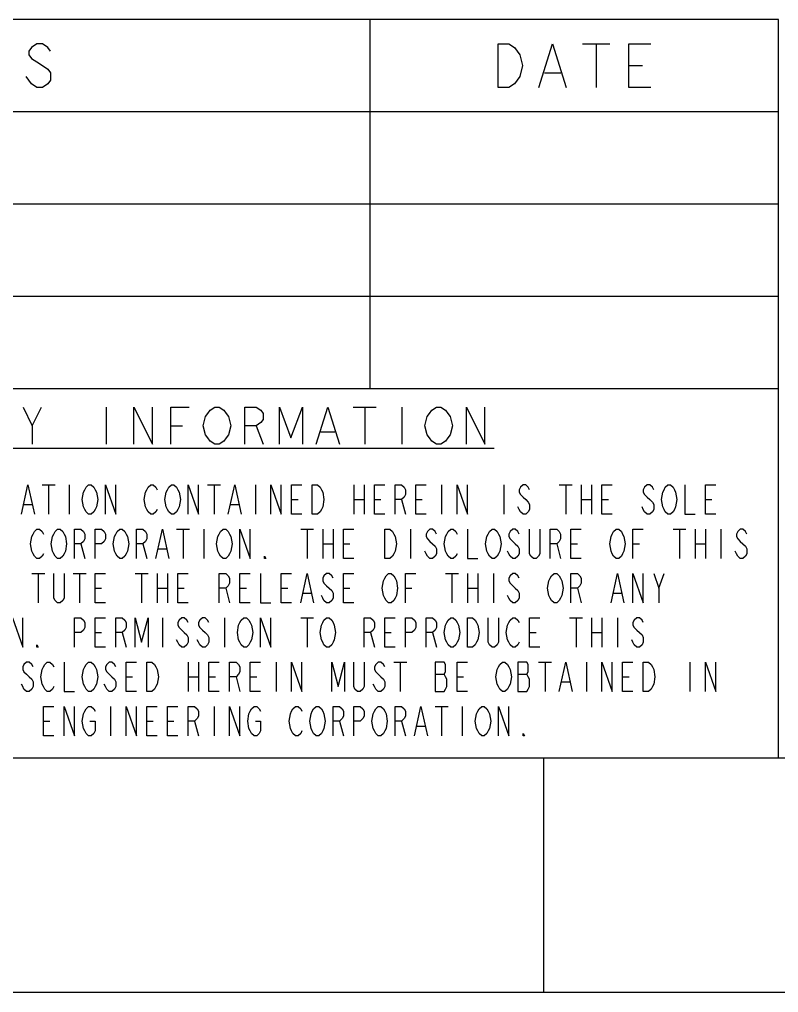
# Model space of a CAD drawing. Extents: x 0 to 768, y 0 to 246.
# Drawn here: x 15.382 to 17, y 0 to 2.075 of the extents above; entities that cross this region are included whole.
import ezdxf

# ---------------------------------------------------------------- set-up
doc = ezdxf.new("R2010")
doc.units = 0
doc.header["$LTSCALE"] = 1.21
doc.header["$MEASUREMENT"] = 0

msp = doc.modelspace()

# ---------------------------------------------------------------- linework, layer by layer
at = {"color": 2, "linetype": 'Continuous'}
for p, q in [((16.99996, 2.0748), (13.97634, 2.0748)), ((16.12988, 1.2874), (16.12988, 2.0748)), ((16.99996, 0.5), (16.99996, 2.0748)), ((16.58236, 2.02288), (16.64048, 2.02288)), ((16.61142, 2.02288), (16.61142, 1.92988)), ((16.68117, 1.97638), (16.71023, 1.97638)), ((16.50098, 1.96088), (16.53586, 1.96088)), ((16.99996, 1.87795), (13.97634, 1.87795)), ((16.99996, 1.6811), (13.97634, 1.6811)), ((16.99996, 1.48425), (13.97634, 1.48425)), ((16.99996, 1.2874), (13.97634, 1.2874)), ((15.40941, 1.20866), (15.4291, 1.24803)), ((15.56689, 1.24803), (15.56689, 1.16929)), ((16.09347, 1.24803), (16.14268, 1.24803)), ((16.11807, 1.24803), (16.11807, 1.16929)), ((16.19681, 1.24803), (16.19681, 1.16929)), ((15.70469, 1.20866), (15.72929, 1.20866)), ((15.88677, 1.20866), (15.90154, 1.16929)), ((16.02457, 1.19554), (16.0541, 1.19554)), ((14.58264, 1.16049), (16.39366, 1.16049)), ((15.43028, 1.08268), (15.45784, 1.08268)), ((15.44406, 1.08268), (15.44406, 1.01969)), ((15.48815, 1.08268), (15.48815, 1.01969)), ((15.78303, 1.08268), (15.81059, 1.08268)), ((15.79681, 1.08268), (15.79681, 1.01969)), ((15.885, 1.08268), (15.885, 1.01969)), ((16.09445, 1.08268), (16.09445, 1.01969)), ((16.1165, 1.08268), (16.1165, 1.01969)), ((16.28185, 1.08268), (16.28185, 1.01969)), ((16.41414, 1.08268), (16.41414, 1.01969)), ((16.53264, 1.08268), (16.5602, 1.08268)), ((16.54642, 1.08268), (16.54642, 1.01969)), ((16.57949, 1.08268), (16.57949, 1.01969)), ((16.60154, 1.08268), (16.60154, 1.01969)), ((15.39169, 1.04068), (15.40823, 1.04068)), ((15.83264, 1.04068), (15.84917, 1.04068)), ((15.96217, 1.05118), (15.97595, 1.05118)), ((16.09445, 1.05118), (16.1165, 1.05118)), ((16.13854, 1.05118), (16.15232, 1.05118)), ((16.19642, 1.05118), (16.20469, 1.01969)), ((16.22673, 1.05118), (16.24051, 1.05118)), ((16.57949, 1.05118), (16.60154, 1.05118)), ((16.62358, 1.05118), (16.63736, 1.05118)), ((16.84406, 1.05118), (16.85784, 1.05118)), ((15.71689, 0.98819), (15.74445, 0.98819)), ((15.73067, 0.98819), (15.73067, 0.9252)), ((15.77476, 0.98819), (15.77476, 0.9252)), ((15.98146, 0.98819), (16.00902, 0.98819)), ((15.99524, 0.98819), (15.99524, 0.9252)), ((16.02831, 0.98819), (16.02831, 0.9252)), ((16.05035, 0.98819), (16.05035, 0.9252)), ((16.21571, 0.98819), (16.21571, 0.9252)), ((16.77516, 0.98819), (16.80272, 0.98819)), ((16.78894, 0.98819), (16.78894, 0.9252)), ((16.82201, 0.98819), (16.82201, 0.9252)), ((16.84406, 0.98819), (16.84406, 0.9252)), ((16.87713, 0.98819), (16.87713, 0.9252)), ((15.51295, 0.95669), (15.52122, 0.9252)), ((15.64524, 0.95669), (15.6535, 0.9252)), ((16.02831, 0.95669), (16.05035, 0.95669)), ((16.0724, 0.95669), (16.08618, 0.95669)), ((16.52713, 0.95669), (16.53539, 0.9252)), ((16.55744, 0.95669), (16.57122, 0.95669)), ((16.68973, 0.95669), (16.70351, 0.95669)), ((16.82201, 0.95669), (16.84406, 0.95669)), ((15.67831, 0.94619), (15.69484, 0.94619)), ((15.40823, 0.8937), (15.43579, 0.8937)), ((15.42201, 0.8937), (15.42201, 0.83071)), ((15.49642, 0.8937), (15.52398, 0.8937)), ((15.5102, 0.8937), (15.5102, 0.83071)), ((15.6287, 0.8937), (15.65626, 0.8937)), ((15.64248, 0.8937), (15.64248, 0.83071)), ((15.67555, 0.8937), (15.67555, 0.83071)), ((15.6976, 0.8937), (15.6976, 0.83071)), ((16.29012, 0.8937), (16.31768, 0.8937)), ((16.3039, 0.8937), (16.3039, 0.83071)), ((16.33697, 0.8937), (16.33697, 0.83071)), ((16.35902, 0.8937), (16.35902, 0.83071)), ((16.39209, 0.8937), (16.39209, 0.83071)), ((16.74484, 0.8622), (16.75587, 0.8937)), ((15.54327, 0.8622), (15.55705, 0.8622)), ((15.67555, 0.8622), (15.6976, 0.8622)), ((15.71965, 0.8622), (15.73343, 0.8622)), ((15.82161, 0.8622), (15.82988, 0.83071)), ((15.85193, 0.8622), (15.86571, 0.8622)), ((15.94012, 0.8622), (15.9539, 0.8622)), ((15.98697, 0.85171), (16.0035, 0.85171)), ((16.0724, 0.8622), (16.08618, 0.8622)), ((16.20469, 0.8622), (16.21847, 0.8622)), ((16.33697, 0.8622), (16.35902, 0.8622)), ((16.57122, 0.8622), (16.57949, 0.83071)), ((16.64839, 0.85171), (16.66492, 0.85171)), ((15.68658, 0.79921), (15.68658, 0.73622)), ((15.81886, 0.79921), (15.81886, 0.73622)), ((15.98146, 0.79921), (16.00902, 0.79921)), ((15.99524, 0.79921), (15.99524, 0.73622)), ((16.55469, 0.79921), (16.58224, 0.79921)), ((16.56847, 0.79921), (16.56847, 0.73622)), ((16.60154, 0.79921), (16.60154, 0.73622)), ((16.62358, 0.79921), (16.62358, 0.73622)), ((16.65665, 0.79921), (16.65665, 0.73622)), ((15.54327, 0.76772), (15.55705, 0.76772)), ((15.60114, 0.76772), (15.60941, 0.73622)), ((16.13028, 0.76772), (16.13854, 0.73622)), ((16.16059, 0.76772), (16.17437, 0.76772)), ((16.26256, 0.76772), (16.27083, 0.73622)), ((16.46925, 0.76772), (16.48303, 0.76772)), ((16.60154, 0.76772), (16.62358, 0.76772)), ((15.74169, 0.70472), (15.74169, 0.64173)), ((15.76374, 0.70472), (15.76374, 0.64173)), ((15.9291, 0.70472), (15.9291, 0.64173)), ((16.17988, 0.70472), (16.20744, 0.70472)), ((16.19366, 0.70472), (16.19366, 0.64173)), ((16.48854, 0.70472), (16.5161, 0.70472)), ((16.50232, 0.70472), (16.50232, 0.64173)), ((16.59051, 0.70472), (16.59051, 0.64173)), ((16.81098, 0.70472), (16.81098, 0.64173)), ((15.60941, 0.67323), (15.62319, 0.67323)), ((15.74169, 0.67323), (15.76374, 0.67323)), ((15.78579, 0.67323), (15.79957, 0.67323)), ((15.84366, 0.67323), (15.85193, 0.64173)), ((15.87398, 0.67323), (15.88776, 0.67323)), ((16.26807, 0.67848), (16.28736, 0.67848)), ((16.31492, 0.67323), (16.3287, 0.67323)), ((16.44445, 0.67848), (16.46374, 0.67848)), ((16.66768, 0.67323), (16.68146, 0.67323)), ((16.53815, 0.66273), (16.55469, 0.66273)), ((15.57634, 0.61024), (15.57634, 0.54724)), ((15.79681, 0.61024), (15.79681, 0.54724)), ((16.26807, 0.61024), (16.29563, 0.61024)), ((16.28185, 0.61024), (16.28185, 0.54724)), ((16.32595, 0.61024), (16.32595, 0.54724)), ((15.43303, 0.57874), (15.44681, 0.57874)), ((15.6535, 0.57874), (15.66728, 0.57874)), ((15.6976, 0.57874), (15.71138, 0.57874)), ((15.75547, 0.57874), (15.76374, 0.54724)), ((16.06413, 0.57874), (16.0724, 0.54724)), ((16.19642, 0.57874), (16.20469, 0.54724)), ((16.22949, 0.56824), (16.24602, 0.56824)), ((16.99996, 0.5), (13.97634, 0.5))]:
    msp.add_line(p, q, dxfattribs=at)
at = {"color": 7, "linetype": 'Continuous'}
for p, q in [((21.49996, 0.5), (0.5, 0.5)), ((16.49996, 0), (16.49996, 0.5)), ((21.99996, 0), (0, 0))]:
    msp.add_line(p, q, dxfattribs=at)
at = {"color": 2, "linetype": 'Continuous'}
for points in [[(15.44836, 2.00738), (15.44255, 2.01513), (15.43092, 2.02288), (15.4193, 2.02288), (15.40767, 2.01513), (15.40186, 2.00738), (15.40186, 1.99963), (15.40767, 1.99188), (15.4193, 1.98413), (15.43092, 1.97638), (15.44255, 1.96863), (15.44836, 1.96088), (15.44836, 1.94538), (15.44255, 1.93763), (15.43092, 1.92988), (15.4193, 1.92988), (15.40767, 1.93763), (15.40186, 1.94538), (15.39605, 1.95313)], [(16.40217, 2.02288), (16.42542, 2.02288), (16.43705, 2.01513), (16.44286, 2.00738), (16.44867, 1.99963), (16.45448, 1.97638), (16.44867, 1.95313), (16.44286, 1.94538), (16.43705, 1.93763), (16.42542, 1.92988), (16.40217, 1.92988), (16.40217, 2.02288)], [(16.48936, 1.92988), (16.51842, 2.02288), (16.54748, 1.92988)], [(16.72767, 1.92988), (16.68117, 1.92988), (16.68117, 2.02288), (16.72767, 2.02288)], [(15.38973, 1.24803), (15.40941, 1.20866), (15.40941, 1.16929)], [(15.62595, 1.16929), (15.62595, 1.24803), (15.66532, 1.16929), (15.66532, 1.24803)], [(15.70469, 1.16929), (15.70469, 1.24803), (15.74406, 1.24803)], [(15.8228, 1.18241), (15.81788, 1.17585), (15.80803, 1.16929), (15.79819, 1.16929), (15.78835, 1.17585), (15.78343, 1.18241), (15.77851, 1.18898), (15.77358, 1.20866), (15.77851, 1.22835), (15.78343, 1.23491), (15.78835, 1.24147), (15.79819, 1.24803), (15.80803, 1.24803), (15.81788, 1.24147), (15.8228, 1.23491), (15.82772, 1.22835), (15.83264, 1.20866), (15.82772, 1.18898), (15.8228, 1.18241)], [(15.86217, 1.16929), (15.86217, 1.24803), (15.88677, 1.24803), (15.89662, 1.24147), (15.90154, 1.23491), (15.90154, 1.22178), (15.89662, 1.21522), (15.88677, 1.20866), (15.86217, 1.20866)], [(15.93599, 1.16929), (15.93599, 1.24803), (15.96059, 1.18241), (15.9852, 1.24803), (15.9852, 1.16929)], [(16.01473, 1.16929), (16.03933, 1.24803), (16.06394, 1.16929)], [(16.29524, 1.18241), (16.29032, 1.17585), (16.28047, 1.16929), (16.27063, 1.16929), (16.26079, 1.17585), (16.25587, 1.18241), (16.25095, 1.18898), (16.24602, 1.20866), (16.25095, 1.22835), (16.25587, 1.23491), (16.26079, 1.24147), (16.27063, 1.24803), (16.28047, 1.24803), (16.29032, 1.24147), (16.29524, 1.23491), (16.30016, 1.22835), (16.30508, 1.20866), (16.30016, 1.18898), (16.29524, 1.18241)], [(16.33461, 1.16929), (16.33461, 1.24803), (16.37398, 1.16929), (16.37398, 1.24803)], [(15.38618, 1.01969), (15.39996, 1.08268), (15.41374, 1.01969)], [(15.54327, 1.03018), (15.54051, 1.02493), (15.535, 1.01969), (15.52949, 1.01969), (15.52398, 1.02493), (15.52122, 1.03018), (15.51846, 1.03543), (15.51571, 1.05118), (15.51846, 1.06693), (15.52122, 1.07218), (15.52398, 1.07743), (15.52949, 1.08268), (15.535, 1.08268), (15.54051, 1.07743), (15.54327, 1.07218), (15.54602, 1.06693), (15.54878, 1.05118), (15.54602, 1.03543), (15.54327, 1.03018)], [(15.56532, 1.01969), (15.56532, 1.08268), (15.58736, 1.01969), (15.58736, 1.08268)], [(15.67555, 1.03018), (15.6728, 1.02493), (15.66728, 1.01969), (15.66177, 1.01969), (15.65626, 1.02493), (15.6535, 1.03018), (15.65075, 1.03543), (15.64799, 1.05118), (15.65075, 1.06693), (15.6535, 1.07218), (15.65626, 1.07743), (15.66177, 1.08268), (15.66728, 1.08268), (15.6728, 1.07743), (15.67555, 1.07218)], [(15.71965, 1.03018), (15.71689, 1.02493), (15.71138, 1.01969), (15.70587, 1.01969), (15.70036, 1.02493), (15.6976, 1.03018), (15.69484, 1.03543), (15.69209, 1.05118), (15.69484, 1.06693), (15.6976, 1.07218), (15.70036, 1.07743), (15.70587, 1.08268), (15.71138, 1.08268), (15.71689, 1.07743), (15.71965, 1.07218), (15.7224, 1.06693), (15.72516, 1.05118), (15.7224, 1.03543), (15.71965, 1.03018)], [(15.74169, 1.01969), (15.74169, 1.08268), (15.76374, 1.01969), (15.76374, 1.08268)], [(15.82713, 1.01969), (15.84091, 1.08268), (15.85469, 1.01969)], [(15.91807, 1.01969), (15.91807, 1.08268), (15.94012, 1.01969), (15.94012, 1.08268)], [(15.98421, 1.01969), (15.96217, 1.01969), (15.96217, 1.08268), (15.98421, 1.08268)], [(16.00626, 1.08268), (16.01728, 1.08268), (16.0228, 1.07743), (16.02555, 1.07218), (16.02831, 1.06693), (16.03106, 1.05118), (16.02831, 1.03543), (16.02555, 1.03018), (16.0228, 1.02493), (16.01728, 1.01969), (16.00626, 1.01969), (16.00626, 1.08268)], [(16.16059, 1.01969), (16.13854, 1.01969), (16.13854, 1.08268), (16.16059, 1.08268)], [(16.18264, 1.01969), (16.18264, 1.08268), (16.19642, 1.08268), (16.20193, 1.07743), (16.20469, 1.07218), (16.20469, 1.06168), (16.20193, 1.05643), (16.19642, 1.05118), (16.18264, 1.05118)], [(16.24878, 1.01969), (16.22673, 1.01969), (16.22673, 1.08268), (16.24878, 1.08268)], [(16.31492, 1.01969), (16.31492, 1.08268), (16.33697, 1.01969), (16.33697, 1.08268)], [(16.46925, 1.07218), (16.4665, 1.07743), (16.46099, 1.08268), (16.45547, 1.08268), (16.44996, 1.07743), (16.44721, 1.07218), (16.44721, 1.06693), (16.44996, 1.06168), (16.45547, 1.05643), (16.46099, 1.05118), (16.4665, 1.04593), (16.46925, 1.04068), (16.46925, 1.03018), (16.4665, 1.02493), (16.46099, 1.01969), (16.45547, 1.01969), (16.44996, 1.02493), (16.44721, 1.03018), (16.44445, 1.03543)], [(16.64563, 1.01969), (16.62358, 1.01969), (16.62358, 1.08268), (16.64563, 1.08268)], [(16.73382, 1.07218), (16.73106, 1.07743), (16.72555, 1.08268), (16.72004, 1.08268), (16.71453, 1.07743), (16.71177, 1.07218), (16.71177, 1.06693), (16.71453, 1.06168), (16.72004, 1.05643), (16.72555, 1.05118), (16.73106, 1.04593), (16.73382, 1.04068), (16.73382, 1.03018), (16.73106, 1.02493), (16.72555, 1.01969), (16.72004, 1.01969), (16.71453, 1.02493), (16.71177, 1.03018), (16.70902, 1.03543)], [(16.77791, 1.03018), (16.77516, 1.02493), (16.76965, 1.01969), (16.76413, 1.01969), (16.75862, 1.02493), (16.75587, 1.03018), (16.75311, 1.03543), (16.75035, 1.05118), (16.75311, 1.06693), (16.75587, 1.07218), (16.75862, 1.07743), (16.76413, 1.08268), (16.76965, 1.08268), (16.77516, 1.07743), (16.77791, 1.07218), (16.78067, 1.06693), (16.78343, 1.05118), (16.78067, 1.03543), (16.77791, 1.03018)], [(16.79996, 1.08268), (16.79996, 1.01969), (16.82201, 1.01969)], [(16.8661, 1.01969), (16.84406, 1.01969), (16.84406, 1.08268), (16.8661, 1.08268)], [(15.43303, 0.9357), (15.43028, 0.93045), (15.42476, 0.9252), (15.41925, 0.9252), (15.41374, 0.93045), (15.41099, 0.9357), (15.40823, 0.94094), (15.40547, 0.95669), (15.40823, 0.97244), (15.41099, 0.97769), (15.41374, 0.98294), (15.41925, 0.98819), (15.42476, 0.98819), (15.43028, 0.98294), (15.43303, 0.97769)], [(15.47713, 0.9357), (15.47437, 0.93045), (15.46886, 0.9252), (15.46335, 0.9252), (15.45784, 0.93045), (15.45508, 0.9357), (15.45232, 0.94094), (15.44957, 0.95669), (15.45232, 0.97244), (15.45508, 0.97769), (15.45784, 0.98294), (15.46335, 0.98819), (15.46886, 0.98819), (15.47437, 0.98294), (15.47713, 0.97769), (15.47988, 0.97244), (15.48264, 0.95669), (15.47988, 0.94094), (15.47713, 0.9357)], [(15.49917, 0.9252), (15.49917, 0.98819), (15.51295, 0.98819), (15.51846, 0.98294), (15.52122, 0.97769), (15.52122, 0.96719), (15.51846, 0.96194), (15.51295, 0.95669), (15.49917, 0.95669)], [(15.54327, 0.9252), (15.54327, 0.98819), (15.55705, 0.98819), (15.56256, 0.98294), (15.56532, 0.97769), (15.56532, 0.96719), (15.56256, 0.96194), (15.55705, 0.95669), (15.54327, 0.95669)], [(15.60941, 0.9357), (15.60665, 0.93045), (15.60114, 0.9252), (15.59563, 0.9252), (15.59012, 0.93045), (15.58736, 0.9357), (15.58461, 0.94094), (15.58185, 0.95669), (15.58461, 0.97244), (15.58736, 0.97769), (15.59012, 0.98294), (15.59563, 0.98819), (15.60114, 0.98819), (15.60665, 0.98294), (15.60941, 0.97769), (15.61217, 0.97244), (15.61492, 0.95669), (15.61217, 0.94094), (15.60941, 0.9357)], [(15.63146, 0.9252), (15.63146, 0.98819), (15.64524, 0.98819), (15.65075, 0.98294), (15.6535, 0.97769), (15.6535, 0.96719), (15.65075, 0.96194), (15.64524, 0.95669), (15.63146, 0.95669)], [(15.6728, 0.9252), (15.68658, 0.98819), (15.70036, 0.9252)], [(15.82988, 0.9357), (15.82713, 0.93045), (15.82161, 0.9252), (15.8161, 0.9252), (15.81059, 0.93045), (15.80784, 0.9357), (15.80508, 0.94094), (15.80232, 0.95669), (15.80508, 0.97244), (15.80784, 0.97769), (15.81059, 0.98294), (15.8161, 0.98819), (15.82161, 0.98819), (15.82713, 0.98294), (15.82988, 0.97769), (15.83264, 0.97244), (15.83539, 0.95669), (15.83264, 0.94094), (15.82988, 0.9357)], [(15.85193, 0.9252), (15.85193, 0.98819), (15.87398, 0.9252), (15.87398, 0.98819)], [(16.09445, 0.9252), (16.0724, 0.9252), (16.0724, 0.98819), (16.09445, 0.98819)], [(16.16059, 0.98819), (16.17162, 0.98819), (16.17713, 0.98294), (16.17988, 0.97769), (16.18264, 0.97244), (16.18539, 0.95669), (16.18264, 0.94094), (16.17988, 0.9357), (16.17713, 0.93045), (16.17162, 0.9252), (16.16059, 0.9252), (16.16059, 0.98819)], [(16.27083, 0.97769), (16.26807, 0.98294), (16.26256, 0.98819), (16.25705, 0.98819), (16.25154, 0.98294), (16.24878, 0.97769), (16.24878, 0.97244), (16.25154, 0.96719), (16.25705, 0.96194), (16.26256, 0.95669), (16.26807, 0.95144), (16.27083, 0.94619), (16.27083, 0.9357), (16.26807, 0.93045), (16.26256, 0.9252), (16.25705, 0.9252), (16.25154, 0.93045), (16.24878, 0.9357), (16.24602, 0.94094)], [(16.31492, 0.9357), (16.31217, 0.93045), (16.30665, 0.9252), (16.30114, 0.9252), (16.29563, 0.93045), (16.29287, 0.9357), (16.29012, 0.94094), (16.28736, 0.95669), (16.29012, 0.97244), (16.29287, 0.97769), (16.29563, 0.98294), (16.30114, 0.98819), (16.30665, 0.98819), (16.31217, 0.98294), (16.31492, 0.97769)], [(16.33697, 0.98819), (16.33697, 0.9252), (16.35902, 0.9252)], [(16.40311, 0.9357), (16.40036, 0.93045), (16.39484, 0.9252), (16.38933, 0.9252), (16.38382, 0.93045), (16.38106, 0.9357), (16.37831, 0.94094), (16.37555, 0.95669), (16.37831, 0.97244), (16.38106, 0.97769), (16.38382, 0.98294), (16.38933, 0.98819), (16.39484, 0.98819), (16.40036, 0.98294), (16.40311, 0.97769), (16.40587, 0.97244), (16.40862, 0.95669), (16.40587, 0.94094), (16.40311, 0.9357)], [(16.44721, 0.97769), (16.44445, 0.98294), (16.43894, 0.98819), (16.43343, 0.98819), (16.42791, 0.98294), (16.42516, 0.97769), (16.42516, 0.97244), (16.42791, 0.96719), (16.43343, 0.96194), (16.43894, 0.95669), (16.44445, 0.95144), (16.44721, 0.94619), (16.44721, 0.9357), (16.44445, 0.93045), (16.43894, 0.9252), (16.43343, 0.9252), (16.42791, 0.93045), (16.42516, 0.9357), (16.4224, 0.94094)], [(16.4913, 0.98819), (16.4913, 0.9357), (16.48854, 0.93045), (16.48303, 0.9252), (16.47752, 0.9252), (16.47201, 0.93045), (16.46925, 0.9357), (16.46925, 0.98819)], [(16.51335, 0.9252), (16.51335, 0.98819), (16.52713, 0.98819), (16.53264, 0.98294), (16.53539, 0.97769), (16.53539, 0.96719), (16.53264, 0.96194), (16.52713, 0.95669), (16.51335, 0.95669)], [(16.57949, 0.9252), (16.55744, 0.9252), (16.55744, 0.98819), (16.57949, 0.98819)], [(16.66768, 0.9357), (16.66492, 0.93045), (16.65941, 0.9252), (16.6539, 0.9252), (16.64839, 0.93045), (16.64563, 0.9357), (16.64288, 0.94094), (16.64012, 0.95669), (16.64288, 0.97244), (16.64563, 0.97769), (16.64839, 0.98294), (16.6539, 0.98819), (16.65941, 0.98819), (16.66492, 0.98294), (16.66768, 0.97769), (16.67043, 0.97244), (16.67319, 0.95669), (16.67043, 0.94094), (16.66768, 0.9357)], [(16.68973, 0.9252), (16.68973, 0.98819), (16.71177, 0.98819)], [(16.93225, 0.97769), (16.92949, 0.98294), (16.92398, 0.98819), (16.91847, 0.98819), (16.91295, 0.98294), (16.9102, 0.97769), (16.9102, 0.97244), (16.91295, 0.96719), (16.91847, 0.96194), (16.92398, 0.95669), (16.92949, 0.95144), (16.93225, 0.94619), (16.93225, 0.9357), (16.92949, 0.93045), (16.92398, 0.9252), (16.91847, 0.9252), (16.91295, 0.93045), (16.9102, 0.9357), (16.90744, 0.94094)], [(15.90705, 0.9252), (15.90429, 0.9252), (15.90429, 0.93045), (15.90705, 0.9252)], [(15.47713, 0.8937), (15.47713, 0.84121), (15.47437, 0.83596), (15.46886, 0.83071), (15.46335, 0.83071), (15.45784, 0.83596), (15.45508, 0.84121), (15.45508, 0.8937)], [(15.56532, 0.83071), (15.54327, 0.83071), (15.54327, 0.8937), (15.56532, 0.8937)], [(15.74169, 0.83071), (15.71965, 0.83071), (15.71965, 0.8937), (15.74169, 0.8937)], [(15.80784, 0.83071), (15.80784, 0.8937), (15.82161, 0.8937), (15.82713, 0.88845), (15.82988, 0.8832), (15.82988, 0.8727), (15.82713, 0.86745), (15.82161, 0.8622), (15.80784, 0.8622)], [(15.87398, 0.83071), (15.85193, 0.83071), (15.85193, 0.8937), (15.87398, 0.8937)], [(15.89602, 0.8937), (15.89602, 0.83071), (15.91807, 0.83071)], [(15.96217, 0.83071), (15.94012, 0.83071), (15.94012, 0.8937), (15.96217, 0.8937)], [(15.98146, 0.83071), (15.99524, 0.8937), (16.00902, 0.83071)], [(16.05035, 0.8832), (16.0476, 0.88845), (16.04209, 0.8937), (16.03658, 0.8937), (16.03106, 0.88845), (16.02831, 0.8832), (16.02831, 0.87795), (16.03106, 0.8727), (16.03658, 0.86745), (16.04209, 0.8622), (16.0476, 0.85696), (16.05035, 0.85171), (16.05035, 0.84121), (16.0476, 0.83596), (16.04209, 0.83071), (16.03658, 0.83071), (16.03106, 0.83596), (16.02831, 0.84121), (16.02555, 0.84646)], [(16.09445, 0.83071), (16.0724, 0.83071), (16.0724, 0.8937), (16.09445, 0.8937)], [(16.18264, 0.84121), (16.17988, 0.83596), (16.17437, 0.83071), (16.16886, 0.83071), (16.16335, 0.83596), (16.16059, 0.84121), (16.15784, 0.84646), (16.15508, 0.8622), (16.15784, 0.87795), (16.16059, 0.8832), (16.16335, 0.88845), (16.16886, 0.8937), (16.17437, 0.8937), (16.17988, 0.88845), (16.18264, 0.8832), (16.18539, 0.87795), (16.18815, 0.8622), (16.18539, 0.84646), (16.18264, 0.84121)], [(16.20469, 0.83071), (16.20469, 0.8937), (16.22673, 0.8937)], [(16.44721, 0.8832), (16.44445, 0.88845), (16.43894, 0.8937), (16.43343, 0.8937), (16.42791, 0.88845), (16.42516, 0.8832), (16.42516, 0.87795), (16.42791, 0.8727), (16.43343, 0.86745), (16.43894, 0.8622), (16.44445, 0.85696), (16.44721, 0.85171), (16.44721, 0.84121), (16.44445, 0.83596), (16.43894, 0.83071), (16.43343, 0.83071), (16.42791, 0.83596), (16.42516, 0.84121), (16.4224, 0.84646)], [(16.53539, 0.84121), (16.53264, 0.83596), (16.52713, 0.83071), (16.52161, 0.83071), (16.5161, 0.83596), (16.51335, 0.84121), (16.51059, 0.84646), (16.50784, 0.8622), (16.51059, 0.87795), (16.51335, 0.8832), (16.5161, 0.88845), (16.52161, 0.8937), (16.52713, 0.8937), (16.53264, 0.88845), (16.53539, 0.8832), (16.53815, 0.87795), (16.54091, 0.8622), (16.53815, 0.84646), (16.53539, 0.84121)], [(16.55744, 0.83071), (16.55744, 0.8937), (16.57122, 0.8937), (16.57673, 0.88845), (16.57949, 0.8832), (16.57949, 0.8727), (16.57673, 0.86745), (16.57122, 0.8622), (16.55744, 0.8622)], [(16.64288, 0.83071), (16.65665, 0.8937), (16.67043, 0.83071)], [(16.68973, 0.83071), (16.68973, 0.8937), (16.71177, 0.83071), (16.71177, 0.8937)], [(16.73382, 0.8937), (16.74484, 0.8622), (16.74484, 0.83071)], [(15.36689, 0.73622), (15.36689, 0.79921), (15.38894, 0.73622), (15.38894, 0.79921)], [(15.49917, 0.73622), (15.49917, 0.79921), (15.51295, 0.79921), (15.51846, 0.79396), (15.52122, 0.78871), (15.52122, 0.77822), (15.51846, 0.77297), (15.51295, 0.76772), (15.49917, 0.76772)], [(15.56532, 0.73622), (15.54327, 0.73622), (15.54327, 0.79921), (15.56532, 0.79921)], [(15.58736, 0.73622), (15.58736, 0.79921), (15.60114, 0.79921), (15.60665, 0.79396), (15.60941, 0.78871), (15.60941, 0.77822), (15.60665, 0.77297), (15.60114, 0.76772), (15.58736, 0.76772)], [(15.6287, 0.73622), (15.6287, 0.79921), (15.64248, 0.74672), (15.65626, 0.79921), (15.65626, 0.73622)], [(15.74169, 0.78871), (15.73894, 0.79396), (15.73343, 0.79921), (15.72791, 0.79921), (15.7224, 0.79396), (15.71965, 0.78871), (15.71965, 0.78346), (15.7224, 0.77822), (15.72791, 0.77297), (15.73343, 0.76772), (15.73894, 0.76247), (15.74169, 0.75722), (15.74169, 0.74672), (15.73894, 0.74147), (15.73343, 0.73622), (15.72791, 0.73622), (15.7224, 0.74147), (15.71965, 0.74672), (15.71689, 0.75197)], [(15.78579, 0.78871), (15.78303, 0.79396), (15.77752, 0.79921), (15.77201, 0.79921), (15.7665, 0.79396), (15.76374, 0.78871), (15.76374, 0.78346), (15.7665, 0.77822), (15.77201, 0.77297), (15.77752, 0.76772), (15.78303, 0.76247), (15.78579, 0.75722), (15.78579, 0.74672), (15.78303, 0.74147), (15.77752, 0.73622), (15.77201, 0.73622), (15.7665, 0.74147), (15.76374, 0.74672), (15.76098, 0.75197)], [(15.87398, 0.74672), (15.87122, 0.74147), (15.86571, 0.73622), (15.8602, 0.73622), (15.85469, 0.74147), (15.85193, 0.74672), (15.84917, 0.75197), (15.84642, 0.76772), (15.84917, 0.78346), (15.85193, 0.78871), (15.85469, 0.79396), (15.8602, 0.79921), (15.86571, 0.79921), (15.87122, 0.79396), (15.87398, 0.78871), (15.87673, 0.78346), (15.87949, 0.76772), (15.87673, 0.75197), (15.87398, 0.74672)], [(15.89602, 0.73622), (15.89602, 0.79921), (15.91807, 0.73622), (15.91807, 0.79921)], [(16.05035, 0.74672), (16.0476, 0.74147), (16.04209, 0.73622), (16.03658, 0.73622), (16.03106, 0.74147), (16.02831, 0.74672), (16.02555, 0.75197), (16.0228, 0.76772), (16.02555, 0.78346), (16.02831, 0.78871), (16.03106, 0.79396), (16.03658, 0.79921), (16.04209, 0.79921), (16.0476, 0.79396), (16.05035, 0.78871), (16.05311, 0.78346), (16.05587, 0.76772), (16.05311, 0.75197), (16.05035, 0.74672)], [(16.1165, 0.73622), (16.1165, 0.79921), (16.13028, 0.79921), (16.13579, 0.79396), (16.13854, 0.78871), (16.13854, 0.77822), (16.13579, 0.77297), (16.13028, 0.76772), (16.1165, 0.76772)], [(16.18264, 0.73622), (16.16059, 0.73622), (16.16059, 0.79921), (16.18264, 0.79921)], [(16.20469, 0.73622), (16.20469, 0.79921), (16.21847, 0.79921), (16.22398, 0.79396), (16.22673, 0.78871), (16.22673, 0.77822), (16.22398, 0.77297), (16.21847, 0.76772), (16.20469, 0.76772)], [(16.24878, 0.73622), (16.24878, 0.79921), (16.26256, 0.79921), (16.26807, 0.79396), (16.27083, 0.78871), (16.27083, 0.77822), (16.26807, 0.77297), (16.26256, 0.76772), (16.24878, 0.76772)], [(16.31492, 0.74672), (16.31217, 0.74147), (16.30665, 0.73622), (16.30114, 0.73622), (16.29563, 0.74147), (16.29287, 0.74672), (16.29012, 0.75197), (16.28736, 0.76772), (16.29012, 0.78346), (16.29287, 0.78871), (16.29563, 0.79396), (16.30114, 0.79921), (16.30665, 0.79921), (16.31217, 0.79396), (16.31492, 0.78871), (16.31768, 0.78346), (16.32043, 0.76772), (16.31768, 0.75197), (16.31492, 0.74672)], [(16.33697, 0.79921), (16.34799, 0.79921), (16.3535, 0.79396), (16.35626, 0.78871), (16.35902, 0.78346), (16.36177, 0.76772), (16.35902, 0.75197), (16.35626, 0.74672), (16.3535, 0.74147), (16.34799, 0.73622), (16.33697, 0.73622), (16.33697, 0.79921)], [(16.40311, 0.79921), (16.40311, 0.74672), (16.40036, 0.74147), (16.39484, 0.73622), (16.38933, 0.73622), (16.38382, 0.74147), (16.38106, 0.74672), (16.38106, 0.79921)], [(16.44721, 0.74672), (16.44445, 0.74147), (16.43894, 0.73622), (16.43343, 0.73622), (16.42791, 0.74147), (16.42516, 0.74672), (16.4224, 0.75197), (16.41965, 0.76772), (16.4224, 0.78346), (16.42516, 0.78871), (16.42791, 0.79396), (16.43343, 0.79921), (16.43894, 0.79921), (16.44445, 0.79396), (16.44721, 0.78871)], [(16.4913, 0.73622), (16.46925, 0.73622), (16.46925, 0.79921), (16.4913, 0.79921)], [(16.71177, 0.78871), (16.70902, 0.79396), (16.70351, 0.79921), (16.69799, 0.79921), (16.69248, 0.79396), (16.68973, 0.78871), (16.68973, 0.78346), (16.69248, 0.77822), (16.69799, 0.77297), (16.70351, 0.76772), (16.70902, 0.76247), (16.71177, 0.75722), (16.71177, 0.74672), (16.70902, 0.74147), (16.70351, 0.73622), (16.69799, 0.73622), (16.69248, 0.74147), (16.68973, 0.74672), (16.68697, 0.75197)], [(15.42201, 0.73622), (15.41925, 0.73622), (15.41925, 0.74147), (15.42201, 0.73622)], [(15.41099, 0.69423), (15.40823, 0.69948), (15.40272, 0.70472), (15.39721, 0.70472), (15.39169, 0.69948), (15.38894, 0.69423), (15.38894, 0.68898), (15.39169, 0.68373), (15.39721, 0.67848), (15.40272, 0.67323), (15.40823, 0.66798), (15.41099, 0.66273), (15.41099, 0.65223), (15.40823, 0.64698), (15.40272, 0.64173), (15.39721, 0.64173), (15.39169, 0.64698), (15.38894, 0.65223), (15.38618, 0.65748)], [(15.45508, 0.65223), (15.45232, 0.64698), (15.44681, 0.64173), (15.4413, 0.64173), (15.43579, 0.64698), (15.43303, 0.65223), (15.43028, 0.65748), (15.42752, 0.67323), (15.43028, 0.68898), (15.43303, 0.69423), (15.43579, 0.69948), (15.4413, 0.70472), (15.44681, 0.70472), (15.45232, 0.69948), (15.45508, 0.69423)], [(15.47713, 0.70472), (15.47713, 0.64173), (15.49917, 0.64173)], [(15.54327, 0.65223), (15.54051, 0.64698), (15.535, 0.64173), (15.52949, 0.64173), (15.52398, 0.64698), (15.52122, 0.65223), (15.51846, 0.65748), (15.51571, 0.67323), (15.51846, 0.68898), (15.52122, 0.69423), (15.52398, 0.69948), (15.52949, 0.70472), (15.535, 0.70472), (15.54051, 0.69948), (15.54327, 0.69423), (15.54602, 0.68898), (15.54878, 0.67323), (15.54602, 0.65748), (15.54327, 0.65223)], [(15.58736, 0.69423), (15.58461, 0.69948), (15.5791, 0.70472), (15.57358, 0.70472), (15.56807, 0.69948), (15.56532, 0.69423), (15.56532, 0.68898), (15.56807, 0.68373), (15.57358, 0.67848), (15.5791, 0.67323), (15.58461, 0.66798), (15.58736, 0.66273), (15.58736, 0.65223), (15.58461, 0.64698), (15.5791, 0.64173), (15.57358, 0.64173), (15.56807, 0.64698), (15.56532, 0.65223), (15.56256, 0.65748)], [(15.63146, 0.64173), (15.60941, 0.64173), (15.60941, 0.70472), (15.63146, 0.70472)], [(15.6535, 0.70472), (15.66453, 0.70472), (15.67004, 0.69948), (15.6728, 0.69423), (15.67555, 0.68898), (15.67831, 0.67323), (15.67555, 0.65748), (15.6728, 0.65223), (15.67004, 0.64698), (15.66453, 0.64173), (15.6535, 0.64173), (15.6535, 0.70472)], [(15.80784, 0.64173), (15.78579, 0.64173), (15.78579, 0.70472), (15.80784, 0.70472)], [(15.82988, 0.64173), (15.82988, 0.70472), (15.84366, 0.70472), (15.84917, 0.69948), (15.85193, 0.69423), (15.85193, 0.68373), (15.84917, 0.67848), (15.84366, 0.67323), (15.82988, 0.67323)], [(15.89602, 0.64173), (15.87398, 0.64173), (15.87398, 0.70472), (15.89602, 0.70472)], [(15.96217, 0.64173), (15.96217, 0.70472), (15.98421, 0.64173), (15.98421, 0.70472)], [(16.0476, 0.64173), (16.0476, 0.70472), (16.06138, 0.65223), (16.07516, 0.70472), (16.07516, 0.64173)], [(16.1165, 0.70472), (16.1165, 0.65223), (16.11374, 0.64698), (16.10823, 0.64173), (16.10272, 0.64173), (16.09721, 0.64698), (16.09445, 0.65223), (16.09445, 0.70472)], [(16.16059, 0.69423), (16.15784, 0.69948), (16.15232, 0.70472), (16.14681, 0.70472), (16.1413, 0.69948), (16.13854, 0.69423), (16.13854, 0.68898), (16.1413, 0.68373), (16.14681, 0.67848), (16.15232, 0.67323), (16.15784, 0.66798), (16.16059, 0.66273), (16.16059, 0.65223), (16.15784, 0.64698), (16.15232, 0.64173), (16.14681, 0.64173), (16.1413, 0.64698), (16.13854, 0.65223), (16.13579, 0.65748)], [(16.26807, 0.70472), (16.26807, 0.64173), (16.28736, 0.64173), (16.29012, 0.64698), (16.29287, 0.65223), (16.29287, 0.66798), (16.29012, 0.67323), (16.28736, 0.67848), (16.29012, 0.68373), (16.29012, 0.69948), (16.28736, 0.70472), (16.26807, 0.70472)], [(16.33697, 0.64173), (16.31492, 0.64173), (16.31492, 0.70472), (16.33697, 0.70472)], [(16.42516, 0.65223), (16.4224, 0.64698), (16.41689, 0.64173), (16.41138, 0.64173), (16.40587, 0.64698), (16.40311, 0.65223), (16.40036, 0.65748), (16.3976, 0.67323), (16.40036, 0.68898), (16.40311, 0.69423), (16.40587, 0.69948), (16.41138, 0.70472), (16.41689, 0.70472), (16.4224, 0.69948), (16.42516, 0.69423), (16.42791, 0.68898), (16.43067, 0.67323), (16.42791, 0.65748), (16.42516, 0.65223)], [(16.44445, 0.70472), (16.44445, 0.64173), (16.46374, 0.64173), (16.4665, 0.64698), (16.46925, 0.65223), (16.46925, 0.66798), (16.4665, 0.67323), (16.46374, 0.67848), (16.4665, 0.68373), (16.4665, 0.69948), (16.46374, 0.70472), (16.44445, 0.70472)], [(16.53264, 0.64173), (16.54642, 0.70472), (16.5602, 0.64173)], [(16.62358, 0.64173), (16.62358, 0.70472), (16.64563, 0.64173), (16.64563, 0.70472)], [(16.68973, 0.64173), (16.66768, 0.64173), (16.66768, 0.70472), (16.68973, 0.70472)], [(16.71177, 0.70472), (16.7228, 0.70472), (16.72831, 0.69948), (16.73106, 0.69423), (16.73382, 0.68898), (16.73658, 0.67323), (16.73382, 0.65748), (16.73106, 0.65223), (16.72831, 0.64698), (16.7228, 0.64173), (16.71177, 0.64173), (16.71177, 0.70472)], [(16.84406, 0.64173), (16.84406, 0.70472), (16.8661, 0.64173), (16.8661, 0.70472)], [(15.45508, 0.54724), (15.43303, 0.54724), (15.43303, 0.61024), (15.45508, 0.61024)], [(15.47713, 0.54724), (15.47713, 0.61024), (15.49917, 0.54724), (15.49917, 0.61024)], [(15.53224, 0.57874), (15.54327, 0.57874), (15.54327, 0.55774), (15.54051, 0.55249), (15.535, 0.54724), (15.52949, 0.54724), (15.52398, 0.55249), (15.52122, 0.55774), (15.51846, 0.56299), (15.51571, 0.57874), (15.51846, 0.59449), (15.52122, 0.59974), (15.52398, 0.60499), (15.52949, 0.61024), (15.535, 0.61024), (15.54051, 0.60499), (15.54327, 0.59974)], [(15.60941, 0.54724), (15.60941, 0.61024), (15.63146, 0.54724), (15.63146, 0.61024)], [(15.67555, 0.54724), (15.6535, 0.54724), (15.6535, 0.61024), (15.67555, 0.61024)], [(15.71965, 0.54724), (15.6976, 0.54724), (15.6976, 0.61024), (15.71965, 0.61024)], [(15.74169, 0.54724), (15.74169, 0.61024), (15.75547, 0.61024), (15.76098, 0.60499), (15.76374, 0.59974), (15.76374, 0.58924), (15.76098, 0.58399), (15.75547, 0.57874), (15.74169, 0.57874)], [(15.82988, 0.54724), (15.82988, 0.61024), (15.85193, 0.54724), (15.85193, 0.61024)], [(15.885, 0.57874), (15.89602, 0.57874), (15.89602, 0.55774), (15.89327, 0.55249), (15.88776, 0.54724), (15.88224, 0.54724), (15.87673, 0.55249), (15.87398, 0.55774), (15.87122, 0.56299), (15.86847, 0.57874), (15.87122, 0.59449), (15.87398, 0.59974), (15.87673, 0.60499), (15.88224, 0.61024), (15.88776, 0.61024), (15.89327, 0.60499), (15.89602, 0.59974)], [(15.98421, 0.55774), (15.98146, 0.55249), (15.97595, 0.54724), (15.97043, 0.54724), (15.96492, 0.55249), (15.96217, 0.55774), (15.95941, 0.56299), (15.95665, 0.57874), (15.95941, 0.59449), (15.96217, 0.59974), (15.96492, 0.60499), (15.97043, 0.61024), (15.97595, 0.61024), (15.98146, 0.60499), (15.98421, 0.59974)], [(16.02831, 0.55774), (16.02555, 0.55249), (16.02004, 0.54724), (16.01453, 0.54724), (16.00902, 0.55249), (16.00626, 0.55774), (16.0035, 0.56299), (16.00075, 0.57874), (16.0035, 0.59449), (16.00626, 0.59974), (16.00902, 0.60499), (16.01453, 0.61024), (16.02004, 0.61024), (16.02555, 0.60499), (16.02831, 0.59974), (16.03106, 0.59449), (16.03382, 0.57874), (16.03106, 0.56299), (16.02831, 0.55774)], [(16.05035, 0.54724), (16.05035, 0.61024), (16.06413, 0.61024), (16.06965, 0.60499), (16.0724, 0.59974), (16.0724, 0.58924), (16.06965, 0.58399), (16.06413, 0.57874), (16.05035, 0.57874)], [(16.09445, 0.54724), (16.09445, 0.61024), (16.10823, 0.61024), (16.11374, 0.60499), (16.1165, 0.59974), (16.1165, 0.58924), (16.11374, 0.58399), (16.10823, 0.57874), (16.09445, 0.57874)], [(16.16059, 0.55774), (16.15784, 0.55249), (16.15232, 0.54724), (16.14681, 0.54724), (16.1413, 0.55249), (16.13854, 0.55774), (16.13579, 0.56299), (16.13303, 0.57874), (16.13579, 0.59449), (16.13854, 0.59974), (16.1413, 0.60499), (16.14681, 0.61024), (16.15232, 0.61024), (16.15784, 0.60499), (16.16059, 0.59974), (16.16335, 0.59449), (16.1661, 0.57874), (16.16335, 0.56299), (16.16059, 0.55774)], [(16.18264, 0.54724), (16.18264, 0.61024), (16.19642, 0.61024), (16.20193, 0.60499), (16.20469, 0.59974), (16.20469, 0.58924), (16.20193, 0.58399), (16.19642, 0.57874), (16.18264, 0.57874)], [(16.22398, 0.54724), (16.23776, 0.61024), (16.25154, 0.54724)], [(16.38106, 0.55774), (16.37831, 0.55249), (16.3728, 0.54724), (16.36728, 0.54724), (16.36177, 0.55249), (16.35902, 0.55774), (16.35626, 0.56299), (16.3535, 0.57874), (16.35626, 0.59449), (16.35902, 0.59974), (16.36177, 0.60499), (16.36728, 0.61024), (16.3728, 0.61024), (16.37831, 0.60499), (16.38106, 0.59974), (16.38382, 0.59449), (16.38658, 0.57874), (16.38382, 0.56299), (16.38106, 0.55774)], [(16.40311, 0.54724), (16.40311, 0.61024), (16.42516, 0.54724), (16.42516, 0.61024)], [(16.45823, 0.54724), (16.45547, 0.54724), (16.45547, 0.55249), (16.45823, 0.54724)]]:
    msp.add_lwpolyline(points, dxfattribs=at)

doc.saveas('drawing.dxf')
